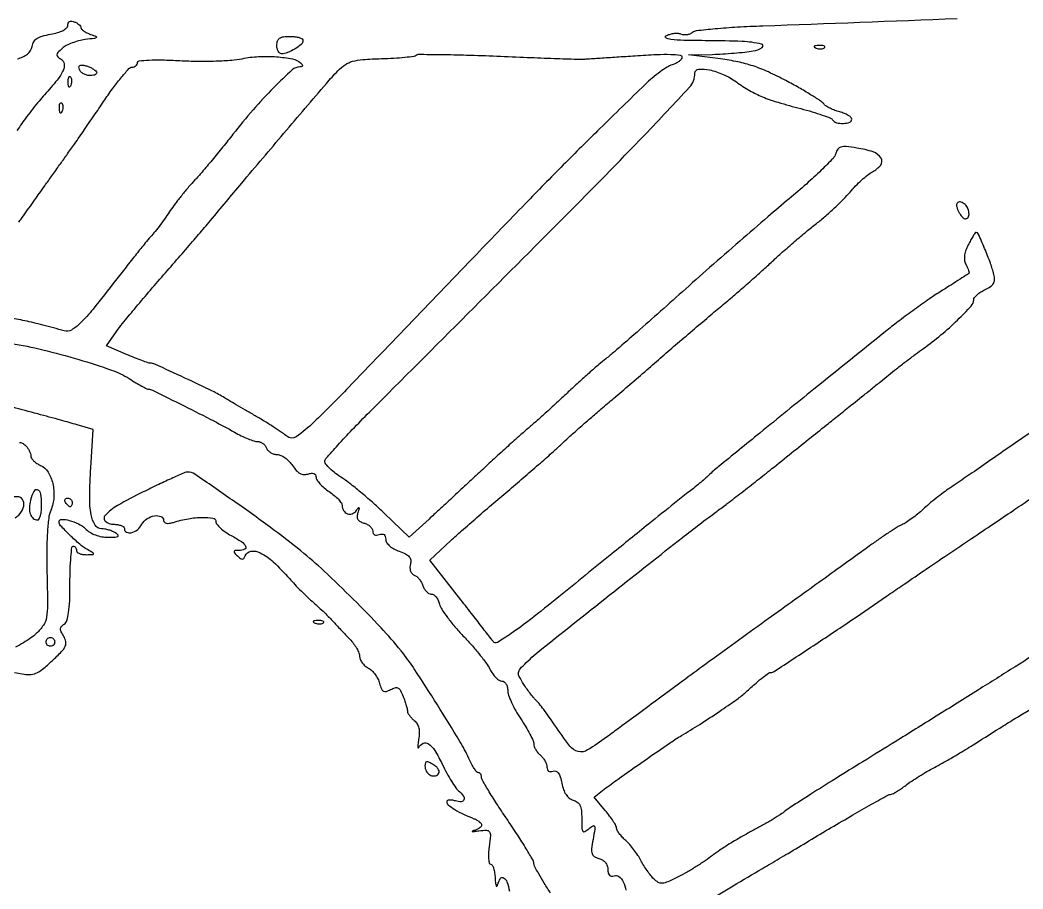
# Model space of a CAD drawing. Extents: x 0 to 2558, y 0 to 3412.
# Drawn here: x 1685 to 1915.3, y 2039.3 to 2238.7 of the extents above; entities that cross this region are included whole.
import ezdxf

# ---------------------------------------------------------------- set-up
doc = ezdxf.new("R2010")
doc.units = 0

msp = doc.modelspace()

# ---------------------------------------------------------------- linework, layer by layer
for points in [[(1286.775, 2242.902503, 0.000001), (1177.44536, 2242.627485, 0.134519)], [(1176.555032, 2242.380365, -0.000002), (1098.265318, 2241.934774, -0.000173)], [(1923.086218, 2244.376059, -0.000011), (1814.032813, 2244.041497, -0.000207), (1693.057302, 2243.723101, -0.000126), (1550, 2243.441619, 0.000075), (1407.130468, 2243.17502, 0.000124)], [(1102.150613, 2258.328759, 0.000012), (1205.122254, 2258.377188, 0.008936)], [(1648.5, 2259.44692, -0.00015), (1691.2208, 2259.766768, -0.000104), (1739.478125, 2260.103506, -0.000105), (1785.798339, 2260.407312, -0.000217)], [(1917.505501, 2144.366265, 0.005545), (1913.050835, 2141.336583, -0.00052), (1908.50193, 2138.175487, -0.000592), (1904.138676, 2135.157778, -0.000536), (1900.427484, 2132.603412, -0.003325), (1898.512326, 2131.306916, 0.01262), (1897.04645, 2130.274325, 0.007494), (1895.35028, 2128.974389, 0.007497), (1893.696634, 2127.626469, 0.012811), (1892.362935, 2126.446047, -0.015872), (1891.120137, 2125.35957, -0.013825), (1889.753487, 2124.3011, -0.014034), (1888.463669, 2123.412455, -0.039371), (1887.5, 2122.89035, 0.033116), (1886.4159, 2122.3204, 0.006752), (1884.582421, 2121.161341, 0.007087), (1882.48461, 2119.752449, 0.006596), (1880.376328, 2118.251219, -0.001625), (1877.539855, 2116.18866, -0.000362), (1872.681564, 2112.68535, -0.000376), (1867.064634, 2108.647582, -0.000363), (1861.376328, 2104.571251, 0.000987), (1855.261074, 2100.177405, 0.000679), (1848.344921, 2095.173091, 0.000684), (1841.701533, 2090.338498, 0.001394), (1836.5, 2086.520013, -0.00007), (1831.862757, 2083.096843, -0.000062), (1827.025498, 2079.528002, -0.000062), (1822.663058, 2076.311148, -0.000189), (1819.693184, 2074.123471, -0.020836), (1815.344026, 2071.193542, -0.198409), (1813.17667, 2070.845015, -0.173488), (1811.237611, 2072.103944, -0.015225), (1807.776426, 2076.942483, 0.006266), (1806.524414, 2078.760706, 0.007308), (1805.288638, 2080.454979, 0.00656), (1804.205466, 2081.856666, 0.04326), (1803.597066, 2082.5, -0.036661), (1803.048022, 2083.065455, -0.010518), (1802.283439, 2084.018038, -0.010525), (1801.463799, 2085.132184, -0.011008), (1800.704328, 2086.263534, -0.01898), (1799.66175, 2088.037916, -0.152447), (1799.4844, 2088.956554, -0.154929), (1799.862849, 2089.805674, -0.01979), (1801.265943, 2091.263534, -0.023003), (1804.834009, 2094.386449, -0.000603), (1821.354941, 2107.522644, -0.001187), (1837.139113, 2119.981031, -0.008039), (1845.061157, 2126, 0.004798), (1847.426336, 2127.772942, 0.001771), (1850.727821, 2130.316174, 0.001755), (1854.312621, 2133.118158, 0.002112), (1857.662442, 2135.778463, -0.000015), (1866.649591, 2142.977398, -0.00013), (1870.620526, 2146.156327, -0.000269), (1873.386894, 2148.367314, -0.000209), (1876.398031, 2150.769208, 0.000841), (1878.255779, 2152.254921, 0.000503), (1880.459595, 2154.027131, 0.000503), (1882.650144, 2155.795945, 0.000875), (1884.46442, 2157.269208, -0.004998), (1886.27463, 2158.714566, -0.003006), (1888.449744, 2160.394981, -0.00301), (1890.632753, 2162.039942, -0.005253), (1892.46442, 2163.373282, 0.019298), (1896.458728, 2166.456148, 0.01834), (1900.274185, 2169.888467, 0.012657), (1903.434243, 2173.107054, 0.189964), (1904, 2174.542433, -0.165337), (1904.17609, 2175.060394, -0.046727), (1904.76437, 2175.693383, -0.041648), (1905.606138, 2176.327152, -0.033658), (1906.602112, 2176.864571, 0.038691), (1907.867972, 2177.564139, 0.115337), (1908.545051, 2178.278051, 0.134031), (1908.779617, 2179.150001, 0.06063), (1908.63116, 2180.333441, 0.026387), (1907.824562, 2182.953334, 0.011801), (1906.50311, 2186.310184, 0.00423), (1905.049876, 2189.680593, 0.297119), (1904.559822, 2190, 0.243503), (1904.338918, 2189.885637, 0.011039), (1903.846773, 2189.155827, 0.016357), (1903.292187, 2188.227509, 0.010766), (1902.712853, 2187.12622, 0.03218), (1902.130559, 2185.742806, 0.05736), (1901.862006, 2184.538876, 0.069946), (1901.898701, 2183.484473, 0.084136), (1902.231275, 2182.551217, -0.02093), (1902.571273, 2181.879145, -0.031875), (1902.803299, 2181.267859, -0.033034), (1902.919498, 2180.778204, -0.269637), (1902.841664, 2180.571288, -0.027977), (1902.573362, 2180.376355, -0.000376), (1900.855274, 2179.271163, -0.001071), (1898.860748, 2177.996293, -0.000704), (1896.55927, 2176.536704, 0.010248), (1893.814622, 2174.721687, 0.005218), (1890.436844, 2172.334636, 0.005181), (1887.003358, 2169.799536, 0.00773), (1884.05927, 2167.506003, 0.000381), (1867.314633, 2154.019306, 0.000906), (1854.890249, 2143.959445, 0.000523), (1845.350839, 2136.19028, 0.01797), (1843.167993, 2134.274008, -0.010198), (1842.244198, 2133.437255, -0.004491), (1840.990119, 2132.366684, -0.004443), (1839.639539, 2131.254831, -0.00595), (1838.393985, 2130.27215, 0.00491), (1835.30609, 2127.846363, 0.000792), (1829.347173, 2123.054264, 0.000662), (1820.918471, 2116.235512, 0.000227), (1808.716811, 2106.328523, -0.004883), (1802.200974, 2101.13799, -0.016108), (1797.76609, 2097.899776, -0.015563), (1794.622553, 2095.896598, -0.383455), (1793.690119, 2096.081827, 0.004688), (1793.445235, 2096.402789, 0.000034), (1791.373628, 2099.065467, 0.000129), (1789.000484, 2102.113662, 0.000083), (1786.243576, 2105.651679), (1779.109927, 2114.803358), (1783.967104, 2119.277582, -0.005135), (1786.42189, 2121.492655, -0.001884), (1789.934449, 2124.573862, -0.001867), (1793.798178, 2127.912163, -0.002238), (1797.460755, 2131.024517, 0.002271), (1801.004575, 2134.036361, 0.00229), (1804.510945, 2137.071902, 0.002232), (1807.541718, 2139.744044, 0.009262), (1809.333586, 2141.398615, -0.007307), (1810.979961, 2142.930809, -0.002651), (1813.358641, 2145.057718, -0.002628), (1815.986972, 2147.358378, -0.00313), (1818.491229, 2149.5, 0.001446), (1821.32788, 2151.90939, 0.000651), (1825.037919, 2155.0875, 0.000644), (1828.947793, 2158.454397, 0.000879), (1832.462839, 2161.5, -0.001438), (1835.983113, 2164.543251, -0.001051), (1839.908948, 2167.903105, -0.001062), (1843.641997, 2171.070732, -0.002349), (1846.506582, 2173.468016, 0.004375), (1849.165126, 2175.711246, 0.00282), (1852.208184, 2178.354811, 0.002834), (1855.155291, 2180.974081, 0.005335), (1857.5, 2183.127549, -0.006702), (1859.783897, 2185.213681, -0.004111), (1862.52822, 2187.613595, -0.004121), (1865.283878, 2189.944482, -0.007333), (1867.596067, 2191.811109, 0.012167), (1869.759795, 2193.592709, 0.009218), (1872.048195, 2195.647294, 0.009335), (1874.125711, 2197.656635, 0.021347), (1875.596067, 2199.264612, -0.018725), (1876.872945, 2200.675785, -0.016398), (1878.307907, 2202.053586, -0.016699), (1879.686856, 2203.212445, -0.046339), (1880.75, 2203.898219, 0.107147), (1882.647995, 2205.476706, 0.32129), (1882.714639, 2207.069292, 0.169178), (1880.89391, 2208.469835, 0.041408), (1877.163104, 2209.373894, 0.01345), (1874.720218, 2209.688485, 0.088752), (1873.496684, 2209.595483, 0.175597), (1872.78458, 2209.107725, 0.091961), (1872.321843, 2208.122727, -0.1284), (1871.693743, 2207.00294, -0.007927), (1868.981505, 2204.27459, -0.011343), (1865.586984, 2201.113394, -0.008139), (1861.658738, 2197.731071, 0.003742), (1856.757566, 2193.585517, 0.001597), (1850.259797, 2187.969416, 0.00158), (1843.368465, 2181.936254, 0.002076), (1837.119292, 2176.384057, -0.0013), (1831.378362, 2171.26746, -0.001626), (1826.022839, 2166.550317, -0.001309), (1821.504904, 2162.617778, -0.012614), (1819.538319, 2161, 0.011306), (1817.942511, 2159.69422, 0.003864), (1815.686292, 2157.730825, 0.003838), (1813.228398, 2155.52449, 0.004422), (1810.919026, 2153.381533, -0.003084), (1808.553276, 2151.174445, -0.002314), (1805.92315, 2148.773291, -0.002339), (1803.426994, 2146.53668, -0.005368), (1801.521483, 2144.881533, 0.005864), (1799.518963, 2143.138637, 0.001994), (1796.649095, 2140.560478, 0.001982), (1793.501431, 2137.687209, 0.002281), (1790.521483, 2134.920093, -0.000974), (1787.498638, 2132.098394, -0.000772), (1784.220534, 2129.059774, -0.00078), (1781.170621, 2126.250221, -0.001948), (1778.931399, 2124.209941), (1774.362798, 2120.079696), (1768.725453, 2125.496506, 0.009548), (1766.270854, 2127.766545, 0.007747), (1763.556138, 2130.10827, 0.007841), (1760.985755, 2132.189354, 0.020079), (1759.044054, 2133.589544, -0.017877), (1757.495201, 2134.696112, -0.024357), (1756.187941, 2135.807994, -0.022661), (1755.221672, 2136.800575, -0.183688), (1755, 2137.383607, -0.182109), (1755.271344, 2138.103904, -0.003378), (1758.010937, 2141.181902, -0.007828), (1761.3216, 2144.737747, -0.005097), (1765.25, 2148.744248, 0.000436), (1810.345417, 2193.886602, 0.004691), (1828.413942, 2212.348667, 0.005404), (1838.737553, 2223.332177, 0.188079), (1840, 2226.569614, -0.390737), (1840.834339, 2227.474257, -0.072997), (1843.298511, 2227.314052, -0.053313), (1846.497156, 2226.264049, -0.049), (1849.5, 2224.538233, 0.024244), (1852.547439, 2222.5803, 0.032631), (1855.489203, 2221.132477, 0.02596), (1859.072678, 2219.864022, 0.009338), (1864.289284, 2218.422374, -0.009103), (1866.928139, 2217.694442, -0.013037), (1869.236887, 2216.946131, -0.008888), (1871.114626, 2216.245159, -0.161934), (1871.598301, 2215.840946, 0.195192), (1872.483719, 2215.193086, 0.069598), (1874.071084, 2215.022303, 0.077293), (1875.514547, 2215.294037, 0.317695), (1876, 2215.980948, 0.208625), (1875.815026, 2216.40497, 0.05092), (1875.192188, 2216.874872, 0.043604), (1874.302977, 2217.312597, 0.031577), (1873.25, 2217.646592, -0.029782), (1872.12385, 2217.999355, -0.027348), (1871.014062, 2218.492022, -0.028397), (1870.073445, 2219.042206, -0.075867), (1869.5, 2219.563165, 0.078185), (1868.751489, 2220.236897, 0.006658), (1866.558904, 2221.622254, 0.008687), (1863.878784, 2223.202724, 0.006618), (1860.892015, 2224.842959, 0.015768), (1856.853005, 2226.831188, 0.026442), (1853.331161, 2228.209467, 0.028051), (1849.83572, 2229.154572, 0.020859), (1845.892015, 2229.816397), (1838.5, 2230.741919), (1844, 2230.881965, 0.008168), (1846.385732, 2230.981732, 0.006123), (1849.008578, 2231.166624, 0.006193), (1851.473745, 2231.401544, 0.01409), (1853.327073, 2231.654355, 0.104527), (1855.40138, 2232.463791, 0.661085), (1855.261406, 2233.24271, 0.045742), (1850.843817, 2233.835159, 0.00948), (1843, 2234.015096, -0.004172), (1837.432489, 2234.083688, -0.023074), (1834.44372, 2234.283641, -0.096209), (1833.317942, 2234.637776, -0.585298), (1833.310739, 2235.11409, -0.054719), (1834.119259, 2235.472742, -0.043782), (1835.049588, 2235.681439, -0.045275), (1835.955948, 2235.720142, -0.079817), (1836.687487, 2235.566428, 0.070227), (1837.373268, 2235.408616, 0.055107), (1838.136932, 2235.427057, 0.056261), (1838.859567, 2235.608999, 0.083612), (1839.422691, 2235.935839, -0.146454), (1840.375007, 2236.340589, -0.004559), (1844.641189, 2236.77694, -0.008558), (1849.731007, 2237.162952, -0.005782), (1855.545943, 2237.436548, 0.00111), (1900.208374, 2239.119817, 0.010317)], [(1684.436132, 2229.875596, 0.106481), (1686.7656, 2230.951904, 0.197942), (1687.809346, 2232.713123, -0.096367), (1688.178019, 2233.767774, -0.115591), (1688.899611, 2234.529128, -0.07862), (1690.116564, 2235.080088, -0.025216), (1692.059346, 2235.510027, 0.027851), (1693.663572, 2235.873912, 0.050104), (1694.915937, 2236.372476, 0.067434), (1695.735337, 2236.949636, 0.208568), (1696, 2237.556513, -0.107458), (1696.110739, 2238.065829, -0.163945), (1696.417376, 2238.392883, -0.141878), (1696.897494, 2238.495584, -0.073951), (1697.5, 2238.361626, -0.042075), (1698.073946, 2238.084018, -0.049775), (1698.559375, 2237.727044, -0.057119), (1698.893507, 2237.348482, -0.153444), (1699, 2237.009643, 0.200977), (1699.146545, 2236.659789, 0.043988), (1699.660938, 2236.235642, 0.039236), (1700.388469, 2235.816001, 0.028936), (1701.25, 2235.464982, -0.014591), (1702.48991, 2235.000787, -0.543501), (1702.536797, 2234.753949, -0.157383), (1702.105, 2234.545036, -0.004287), (1700, 2234.270171, 0.033951), (1698.52886, 2233.988548, 0.0277), (1697.002979, 2233.495717, 0.028535), (1695.645064, 2232.881401, 0.062966), (1694.71227, 2232.232688, 0.018948), (1693.742488, 2231.289829, 0.16489), (1693.492838, 2230.752226, 0.251221), (1693.675933, 2230.299545, 0.046029), (1694.445554, 2229.770532, -0.23266), (1695.171892, 2228.716563, -0.146286), (1694.952428, 2227.206183, -0.06215), (1693.559594, 2224.979366, -0.014255), (1690.65685, 2221.613113, 0.011384), (1689.396272, 2220.168107, 0.00669), (1687.951922, 2218.386352, 0.006689), (1686.555039, 2216.565659, 0.011332), (1685.441093, 2215, -0.004374), (1684.317455, 2213.373265, -0.002245)], [(1684.753611, 2192.348391, 0.000243), (1685.795454, 2193.806873, 0.000131), (1687.075991, 2195.60234, 0.000131), (1688.378687, 2197.430905, 0.000207), (1689.494939, 2199, -0.000296), (1690.710793, 2200.708461, -0.000123), (1692.355998, 2203.016139, -0.000121), (1694.120154, 2205.488113, -0.000157), (1695.741327, 2207.757069, 0.002851), (1697.534097, 2210.294987, 0.001276), (1699.86464, 2213.652661, 0.001263), (1702.310899, 2217.215528, 0.001715), (1704.5, 2220.444899, -0.010436), (1706.506506, 2223.296517, -0.015293), (1708.398438, 2225.711136, -0.01061), (1710.048863, 2227.606527, -0.198409), (1710.75, 2227.93783, 0.076222), (1711.227573, 2228.035556, 0.08573), (1711.632812, 2228.270298, 0.095359), (1711.904211, 2228.602789, 0.124242), (1712, 2228.982335, -0.383607), (1712.369663, 2229.393257, -0.014578), (1714.598809, 2229.564035, -0.017647), (1717.657881, 2229.600802, -0.007522), (1721.75, 2229.443936, 0.010741), (1725.812897, 2229.314379, 0.01013), (1729.957813, 2229.355262, 0.010143), (1733.626832, 2229.540365, 0.03436), (1736, 2229.873309, -0.039449), (1739.787292, 2230.365454, -0.030715), (1743.940627, 2230.319581, -0.029054), (1747.610439, 2229.837762, -0.142992), (1749.45, 2228.89708, -0.044356), (1749.787255, 2228.516708, -0.207807), (1749.851584, 2228.238144, -0.2825), (1749.689721, 2228.058535, -0.07179), (1749.284135, 2228, 0.188445), (1747.517912, 2227.309817, 0.010891), (1743.257336, 2223.204638, 0.016163), (1738.540858, 2218.140502, 0.013992), (1733.920965, 2212.537937, -0.004431), (1731.601594, 2209.613047, -0.003825), (1729.1152, 2206.58171, -0.003852), (1726.818485, 2203.867696, -0.011155), (1725.173334, 2202.037937, 0.012034), (1723.731555, 2200.428692, 0.007907), (1722.146722, 2198.511144, 0.007956), (1720.662366, 2196.594466, 0.015159), (1719.541463, 2195, -0.009654), (1718.495963, 2193.477441, -0.006672), (1717.257039, 2191.79375, -0.00673), (1716.022305, 2190.206674, -0.013684), (1715.001798, 2189, 0.011122), (1713.785677, 2187.576883, 0.002336), (1711.726223, 2185.03125, 0.002448), (1709.364904, 2182.054697, 0.002316), (1706.988659, 2179, -0.00496), (1701.799361, 2172.401369, -0.029574), (1698.86208, 2169.155005, -0.062713), (1696.821462, 2167.600662, -0.204522), (1695.171481, 2167.398013, 0.006832), (1690.255142, 2168.745999, 0.011843), (1686.13189, 2169.712554, 0.013388), (1682.351078, 2170.399756, 0.012983)], [(1670.280731, 2152.196701, 0.000354), (1599.20862, 2152.922525, 0.000286)], [(1683, 2164.514682, -0.020141), (1690.248395, 2163.067391, -0.013047), (1698.505453, 2160.840307, -0.011801), (1706.033398, 2158.402782, -0.056649), (1710.087082, 2156.445027, 0.006198), (1711.612535, 2155.508292, 0.008856), (1712.990514, 2154.718227, 0.005439), (1714.160416, 2154.091199, 0.120865), (1714.532178, 2154, -0.115437), (1715.464484, 2153.781848, -0.000826), (1722.719661, 2150.174951, -0.003552), (1729.513393, 2146.722947, -0.009545), (1734.280416, 2144.141493, 0.015441), (1735.837834, 2143.321715, 0.017107), (1737.391245, 2142.629064, 0.016686), (1738.74926, 2142.130496, 0.07979), (1739.561801, 2142, -0.090097), (1740.178622, 2141.887943, -0.066635), (1740.790944, 2141.559375, -0.065423), (1741.306118, 2141.073415, -0.079543), (1741.638374, 2140.5, 0.097089), (1741.997927, 2139.926477, 0.066865), (1742.594194, 2139.440625, 0.064212), (1743.326055, 2139.112097, 0.073554), (1744.083936, 2139, -0.106942), (1744.919647, 2138.819188, -0.048934), (1745.890696, 2138.258114, -0.045377), (1746.837154, 2137.440617, -0.046946), (1747.60871, 2136.474432, 0.039027), (1748.466748, 2135.364408, 0.083441), (1749.314597, 2134.695129, 0.106351), (1750.191775, 2134.433527, 0.096614), (1751.131763, 2134.54182, -0.049687), (1751.921152, 2134.708455, -0.120108), (1752.508543, 2134.631468, -0.171884), (1752.867668, 2134.322892, -0.130315), (1753.002875, 2133.817388, 0.148254), (1753.197971, 2133.178896, 0.035968), (1753.884467, 2132.299483, 0.033768), (1754.853638, 2131.362407, 0.028048), (1756, 2130.5, -0.025405), (1757.146507, 2129.646931, -0.031567), (1758.115533, 2128.737649, -0.032992), (1758.807677, 2127.895812, -0.156189), (1758.997125, 2127.309017, 0.138805), (1759.328222, 2126.150009, 0.167121), (1760.200744, 2125.436452, 0.176108), (1761.291022, 2125.430255, 0.153303), (1762.206136, 2126.121885, -0.008558), (1762.710475, 2126.804265, -0.482136), (1762.848401, 2126.806844, -0.250762), (1762.888101, 2126.610577, -0.005561), (1762.590206, 2125.657459, 0.069343), (1762.435797, 2124.787129, 0.14426), (1762.604386, 2124.125277, 0.136424), (1763.114486, 2123.636884, 0.059247), (1763.995874, 2123.290828, -0.05941), (1764.762191, 2122.989664, -0.064908), (1765.411288, 2122.523544, -0.073529), (1765.850657, 2121.970773, -0.131958), (1766, 2121.414753, 0.112423), (1766.112285, 2120.921681, 0.162756), (1766.420933, 2120.603693, 0.138433), (1766.901928, 2120.504939, 0.07358), (1767.5, 2120.638374, -0.078759), (1768.13716, 2120.773657, -0.171023), (1768.610701, 2120.634022, -0.165315), (1768.90242, 2120.223331, -0.072614), (1769, 2119.554969, 0.146022), (1769.218138, 2118.823961, 0.066453), (1769.87663, 2118.062026, 0.05557), (1770.866993, 2117.363397, 0.042001), (1772.083443, 2116.821067, -0.029891), (1773.571649, 2116.200279, -0.102236), (1774.396573, 2115.56174, -0.14946), (1774.730561, 2114.796624, -0.092927), (1774.661066, 2113.811915, 0.066155), (1774.561416, 2113.010196, 0.083653), (1774.691554, 2112.27576, 0.09565), (1775.031974, 2111.698746, 0.120746), (1775.539556, 2111.346447, -0.085181), (1776.113896, 2111.005008, -0.045067), (1776.695077, 2110.410918, -0.043121), (1777.195343, 2109.676776, -0.051203), (1777.529321, 2108.907619, 0.058927), (1777.859495, 2108.178182, 0.062174), (1778.345908, 2107.560363, 0.069496), (1778.907546, 2107.141426, 0.126193), (1779.45898, 2107, -0.151009), (1780.008425, 2106.830186, -0.070479), (1780.56426, 2106.322423, -0.06021), (1781.042441, 2105.57568, -0.05089), (1781.362115, 2104.693356, 0.080804), (1781.878078, 2103.496949, 0.016921), (1783.174956, 2101.610461, 0.017334), (1784.848384, 2099.501525, 0.015634), (1786.720523, 2097.43751, -0.011408), (1788.654357, 2095.341348, -0.011032), (1790.512854, 2093.136041, -0.011009), (1792.062129, 2091.124012, -0.039255), (1792.91898, 2089.744154, 0.035457), (1793.560134, 2088.693958, 0.041891), (1794.312121, 2087.806095, 0.046659), (1795.05966, 2087.187762, 0.150581), (1795.66898, 2087, -0.155678), (1796.17662, 2086.838017, -0.097607), (1796.609013, 2086.381663, -0.07985), (1796.900852, 2085.699939, -0.061357), (1797, 2084.895025, 0.086232), (1797.190538, 2083.798444, 0.021357), (1797.88125, 2082.102621, 0.021209), (1798.85168, 2080.201168, 0.019843), (1800, 2078.344893, -0.012734), (1801.148723, 2076.545638, -0.015866), (1802.11875, 2074.81557, -0.014173), (1802.836995, 2073.332245, -0.106044), (1803, 2072.572313, 0.089047), (1803.107401, 2071.974038, 0.043195), (1803.440625, 2071.269134, 0.04101), (1803.926064, 2070.574426, 0.046584), (1804.5, 2070, -0.051565), (1805.073966, 2069.414011, -0.042397), (1805.559375, 2068.684712, -0.044089), (1805.891532, 2067.929564, -0.081748), (1806, 2067.270566, 0.093169), (1806.102997, 2066.722621, 0.15246), (1806.395466, 2066.356623, 0.150852), (1806.846809, 2066.219689, 0.090629), (1807.401675, 2066.323896, -0.174002), (1808.061605, 2066.33832, -0.156028), (1808.61578, 2065.932341, -0.084632), (1809.066078, 2065.023735, -0.026458), (1809.426317, 2063.541072, 0.03924), (1809.819299, 2062.086582, 0.063306), (1810.398104, 2060.94364, 0.07695), (1811.14167, 2060.143568, 0.10352), (1812.024642, 2059.703807, -0.094855), (1812.97631, 2059.250045, -0.125675), (1813.582354, 2058.510777, -0.084191), (1813.906102, 2057.33489, -0.025175), (1814, 2055.471175, 0.008711), (1814.038417, 2053.266138, 0.146164), (1814.269134, 2052.58167, 0.38555), (1814.72026, 2052.481056, 0.04384), (1815.656856, 2053.127555, -0.035155), (1816.588324, 2053.794657, -0.469679), (1816.937687, 2053.676171, -0.132658), (1817.00612, 2053.006602, -0.005796), (1816.59692, 2050.672054, 0.016048), (1816.262292, 2048.502269, 0.105219), (1816.359322, 2047.411751, 0.184115), (1816.869376, 2046.758015, 0.072202), (1817.940064, 2046.305423, -0.077454), (1818.762431, 2045.947627, -0.080748), (1819.423599, 2045.360537, -0.082958), (1819.851656, 2044.609423, -0.088342), (1820, 2043.77638, 0.050767), (1820.085938, 2042.932159, 0.147941), (1820.362147, 2042.422504, 0.193547), (1820.819036, 2042.230393, 0.09581), (1821.448808, 2042.341982, -0.270531), (1822.538564, 2042.163876, -0.103257), (1823.535847, 2040.916895, -0.078109), (1824.154536, 2039.004622, -0.078711)], [(1683.788211, 2088.971945, -0.00813), (1685.519619, 2088.642308, 0.05937), (1687.240243, 2088.494325, 0.095481), (1688.671331, 2088.819146, 0.067019), (1690.207436, 2089.755488, 0.017376), (1692.397643, 2091.661015, 0.011975), (1694.57698, 2093.794217, 0.082818), (1695.426949, 2095.018429, 0.164305), (1695.548538, 2096.062526, 0.087341), (1695.055473, 2097.282781, -0.027555), (1694.470503, 2098.345588, -0.121696), (1694.325543, 2099.039804, -0.174701), (1694.543594, 2099.582173, -0.072389), (1695.15783, 2100.097544, 0.183216), (1695.786257, 2100.915999, 0.037533), (1696.1864, 2102.727795, 0.026742), (1696.428978, 2105.450417, 0.008848), (1696.5, 2109.463525, -0.00824), (1696.553945, 2112.736607, -0.013669), (1696.720313, 2115.492411, -0.007278), (1696.9501, 2117.733217, -0.380418), (1697.25, 2118, -0.13236), (1697.53601, 2117.922937, -0.100566), (1697.779687, 2117.70625, -0.087856), (1697.943621, 2117.382111, -0.073375), (1698, 2117, 0.211422), (1698.168202, 2116.619994, 0.082813), (1698.660938, 2116.302683, 0.062673), (1699.388583, 2116.092106, 0.042533), (1700.25, 2116.030409, 0.004588), (1701.750124, 2116.064454, 0.344619), (1701.92475, 2116.210235, 0.322844), (1701.83044, 2116.425379, 0.004297), (1700.5, 2117.195133, -0.048077), (1698.761894, 2118.415111, -0.016538), (1696.492858, 2120.491752, -0.010125), (1694.34755, 2122.676379, -0.191301), (1694, 2123.551522, -0.413194), (1694.576228, 2124.129761, -0.06422), (1696.350252, 2123.907241, -0.052616), (1698.437093, 2123.126083, -0.080696), (1700, 2122, 0.061405), (1701.033054, 2121.193692, 0.044694), (1702.34619, 2120.558146, 0.043385), (1703.799135, 2120.148648, 0.048215), (1705.25, 2120.015313, 0.010814), (1706.856389, 2120.057632, 0.116665), (1707.47668, 2120.236165, 0.473162), (1707.529794, 2120.537668, 0.07201), (1707, 2121, 0.042457), (1706.29965, 2121.372543, 0.027052), (1705.432159, 2121.689119, 0.027123), (1704.540937, 2121.90872, 0.044658), (1703.769052, 2121.984687, -0.257154), (1702.25966, 2122.833436, -0.09521), (1701.358508, 2125.18958, -0.047485), (1701.023436, 2129.34004, -0.012589), (1701.286347, 2135.989259), (1701.85248, 2144.727623), (1698.17624, 2145.820137, 0.005103), (1694.420225, 2146.894764, 0.001877), (1689.096934, 2148.337722, 0.001873), (1683.325398, 2149.855806, 0.002399)], [(1684.897579, 2141.741039, -0.161658), (1685.566752, 2141.639718, -0.078809), (1686.273629, 2141.126371, -0.042992), (1686.742953, 2140.568568, -0.036404), (1687.139753, 2139.907747, -0.037958), (1687.412657, 2139.247793, -0.079222), (1687.5, 2138.7, 0.146586), (1687.658927, 2138.169553, 0.054368), (1688.160673, 2137.562645, 0.047977), (1688.888539, 2136.979493, 0.041559), (1689.7491, 2136.513259, -0.152836), (1691.480383, 2135.004689, -0.082339), (1692.557092, 2132.35825, -0.073995), (1692.792671, 2129.196442, -0.080007), (1692.07971, 2126.192438, 0.069361), (1691.612097, 2124.39267, 0.013761), (1691.31832, 2121.069659, 0.013148), (1691.174079, 2116.873771, 0.008228), (1691.215293, 2111.959103, -0.003788), (1691.343453, 2104.536874, -0.044777), (1691.11387, 2101.666161, -0.104372), (1690.387064, 2099.832059, -0.057437), (1688.825467, 2097.978178, -0.034737), (1687.525665, 2096.912875, -0.019432), (1685.812847, 2095.794932, -0.019312), (1683.985262, 2094.794648, -0.029622)], [(1806.86211, 2038.323255, -0.007704), (1805.382656, 2040.630364, -0.010707), (1804.134495, 2042.744198, -0.007436), (1803.162204, 2044.536295, -0.121145), (1803, 2045.195937, 0.133245), (1802.810483, 2045.894471, 0.003933), (1801.2375, 2048.532198, 0.007609), (1799.299099, 2051.61846, 0.005145), (1797, 2055.079755, -0.005114), (1794.700892, 2058.540587, -0.007568), (1792.7625, 2061.625403, -0.003893), (1791.188651, 2064.262351, -0.13336), (1791, 2064.957072, 0.07079), (1790.943285, 2065.355647, 0.086331), (1790.777958, 2065.69364, 0.100251), (1790.532361, 2065.919609, 0.136836), (1790.244111, 2066, -0.224043), (1789.871798, 2066.175645, -0.024534), (1789.291614, 2066.954688, -0.026231), (1788.664002, 2068.004992, -0.018227), (1788.063028, 2069.25, 0.033142), (1786.02205, 2073.174879, 0.003923), (1780.853371, 2081.536881, 0.004389), (1775.560101, 2089.79047, 0.025317), (1772.50717, 2093.980661, 0.018515), (1767.917624, 2099.242001, 0.008263), (1761.511767, 2105.836894, 0.008274), (1754.872637, 2112.23438, 0.017951), (1749.522266, 2116.874439, 0.010779), (1742.431583, 2122.343119, 0.00658), (1733.841322, 2128.50494, 0.002114), (1725.182597, 2134.49062, 0.151285), (1723.537981, 2134.999961, 0.102627), (1722.873124, 2134.862072, 0.002769), (1720.130211, 2133.654972, 0.005649), (1716.916734, 2132.175721, 0.003827), (1713.287981, 2130.42122, 0.015299), (1707.438485, 2127.3116, 0.077839), (1704.567291, 2125.015448, 0.422755), (1704.645723, 2123.689277, 0.17985), (1706.5, 2123, -0.038131), (1707.457356, 2122.926884, -0.057076), (1708.265625, 2122.70625, -0.074992), (1708.817169, 2122.382936, -0.226478), (1709, 2122, 0.277898), (1709.485637, 2121.193709, 0.184952), (1710.587046, 2121.060016, 0.110278), (1711.975465, 2121.75596, 0.099094), (1713, 2123, -0.128234), (1714.168296, 2124.262983, -0.098916), (1715.923004, 2124.947729, -0.14213), (1717.392953, 2124.789099, -0.30412), (1718, 2123.883369, 0.199068), (1718.168617, 2123.476637, 0.149611), (1718.601024, 2123.247229, 0.086375), (1719.308194, 2123.23419, 0.035135), (1720.25, 2123.44888, -0.029711), (1723.695584, 2124.2737, -0.039284), (1726.906307, 2124.586221, -0.04496), (1729.3337, 2124.412713, -0.367745), (1730, 2123.629299, 0.172206), (1730.223055, 2123.000866, 0.037049), (1731.028125, 2122.147352, 0.034601), (1732.160029, 2121.248093, 0.027052), (1733.5, 2120.430067, -0.021817), (1735.868427, 2119.017995, -0.127249), (1736.835352, 2117.951362, -0.433495), (1736.600279, 2117.275709, -0.104854), (1735.3, 2117, 0.023478), (1734.419379, 2116.958626, 0.305353), (1734.178309, 2116.761029, 0.263294), (1734.252462, 2116.434709, 0.019045), (1734.925, 2115.75, 0.026382), (1735.6324, 2115.149887, 0.164145), (1736.076667, 2115, 0.247772), (1736.413944, 2115.178067, 0.062037), (1736.708333, 2115.75, -0.276774), (1738.044437, 2116.828958, -0.154417), (1740.176198, 2116.469342, -0.069898), (1743.175587, 2114.359132, -0.023922), (1746.886249, 2110.534633, 0.010002), (1748.096802, 2109.21539, 0.006004), (1749.583548, 2107.695795, 0.006011), (1751.099367, 2106.219192, 0.010423), (1752.39817, 2105.034633, -0.006241), (1753.625145, 2103.934237, -0.005044), (1754.91554, 2102.723319, -0.0051), (1756.083731, 2101.581636, -0.013087), (1756.89817, 2100.7256, 0.003106), (1757.670753, 2099.8804, 0.001416), (1758.6904, 2098.784976, 0.001402), (1759.771465, 2097.63661, 0.001928), (1760.75, 2096.610929, -0.030764), (1761.611073, 2095.59735, -0.030982), (1762.339062, 2094.48807, -0.032574), (1762.84754, 2093.445318, -0.097451), (1763, 2092.670513, 0.104107), (1763.145359, 2091.979952, 0.056604), (1763.584032, 2091.227846, 0.052816), (1764.227775, 2090.532162, 0.056868), (1764.988193, 2090.006319, -0.068687), (1765.794582, 2089.420152, -0.041926), (1766.573058, 2088.534852, -0.041268), (1767.209889, 2087.507689, -0.05671), (1767.591548, 2086.491266, 0.029906), (1767.994578, 2085.214206, 0.173999), (1768.447398, 2084.68743, 0.209596), (1769.078708, 2084.622178, 0.045326), (1770.112807, 2085.060372, -0.054168), (1771.152695, 2085.47954, -0.196387), (1771.847256, 2085.400787, -0.149665), (1772.406073, 2084.827859, -0.028128), (1773.009451, 2083.475142, -0.009429), (1773.388683, 2082.418097, -0.010879), (1773.709026, 2081.396461, -0.010022), (1773.943439, 2080.522496, -0.060576), (1774, 2080.057345, 0.125539), (1774.101471, 2079.659572, 0.033987), (1774.453685, 2079.107024, 0.032161), (1774.953334, 2078.513505, 0.028516), (1775.544458, 2077.963103, -0.086886), (1776.190278, 2077.203686, -0.076147), (1776.576479, 2076.235064, -0.063193), (1776.698166, 2075.036442, -0.036425), (1776.556227, 2073.590658, 0.009867), (1776.386448, 2072.474435, 0.0381), (1776.347912, 2071.775068, 0.384216), (1776.450911, 2071.665559, 0.316006), (1776.595102, 2071.75, -0.182202), (1777.59027, 2072.737396, -0.265962), (1778.789983, 2072.618403, -0.100539), (1780.249127, 2071.057268, -0.023711), (1781.981544, 2067.914731, 0.010917), (1783.024638, 2065.90253, 0.012654), (1784.106744, 2064.035985, 0.011729), (1785.095377, 2062.507584, 0.070231), (1785.731544, 2061.807835, -0.061201), (1786.785663, 2060.689444, -0.239566), (1786.935319, 2059.781183, -0.320027), (1786.31274, 2059.313394, -0.083255), (1785, 2059.5, 0.036254), (1784.233322, 2059.683443, 0.065044), (1783.5875, 2059.704421, 0.102174), (1783.157095, 2059.570775, 0.273015), (1783, 2059.304516, 0.230976), (1783.350119, 2058.587039, 0.026887), (1784.857336, 2057.535736, 0.028227), (1786.883098, 2056.432072, 0.020418), (1789.25, 2055.426944, -0.038018), (1789.919735, 2055.114299, -0.046848), (1790.485938, 2054.721614, -0.053869), (1790.878002, 2054.311709, -0.165364), (1791, 2053.95292, -0.176591), (1790.874867, 2053.609666, -0.063077), (1790.485938, 2053.250487, -0.052881), (1789.919727, 2052.930792, -0.041248), (1789.25, 2052.704467, 0.036027), (1788.849289, 2052.573691, 0.797944), (1788.860607, 2052.505152, 0.041316), (1789.347926, 2052.51608, 0.005369), (1790.381853, 2052.636287, -0.02642), (1792.170059, 2052.768231, -0.260313), (1792.812807, 2052.426635, -0.167707), (1793.019042, 2051.586272, -0.010417), (1792.727009, 2049.001371, 0.020977), (1792.58643, 2047.467325, 0.03531), (1792.613765, 2046.175403, 0.041148), (1792.777245, 2045.245347, 0.341003), (1793.095157, 2045, -0.274217), (1793.452134, 2044.788303, -0.049013), (1793.768278, 2044.045312, -0.040929), (1794.005883, 2042.995271, -0.026267), (1794.116001, 2041.75, 0.013336), (1794.188301, 2040.591885, 0.069126), (1794.332266, 2039.96875, 0.544712), (1794.507703, 2039.931693, 0.132213), (1794.689326, 2040.25, -0.07587), (1795.301299, 2041.669425, -0.397739), (1796.050144, 2041.86477, -0.186171), (1796.815542, 2040.957405, -0.032154), (1797.422463, 2038.75, 0.00714)], [(1683.888889, 2124.449411, 0.105389), (1685.392661, 2125.950518, 0.137509), (1685.91726, 2127.628681, 0.212903), (1685.349337, 2129.010823, 0.189619), (1684.560923, 2129.331773, 0.000946), (1675.84896, 2129.418181, 0.004075)], [(1921.397655, 2095.224055, 0.002899), (1913.5, 2090.301631, -0.000822), (1905.059761, 2084.992208, -0.000549), (1895.38125, 2078.940808, -0.000553), (1885.986094, 2073.095332, -0.001087), (1878.5, 2068.471627, 0.001639), (1872.22537, 2064.586592, 0.002254), (1866.6125, 2061.050535, 0.001437), (1861.917569, 2058.044126, 0.027047), (1860.5, 2057.018096, -0.028328), (1859.378501, 2056.210727, -0.007222), (1857.471875, 2055.034216, -0.007337), (1855.25234, 2053.752308, -0.007376), (1853, 2052.538383, 0.010644), (1850.638137, 2051.245442, 0.007937), (1848.0875, 2049.723359, 0.008031), (1845.728175, 2048.211246, 0.018031), (1844, 2046.972062, -0.015576), (1842.357862, 2045.782324, -0.008783), (1840.297535, 2044.437554, -0.008759), (1838.169017, 2043.15242, -0.014183), (1836.310757, 2042.143745, -0.011107), (1833.803281, 2040.942607, -0.083074), (1832.532666, 2040.606304, -0.153748), (1831.578552, 2040.811792, -0.067141), (1830.537444, 2041.605413, -0.030002), (1829.832494, 2042.40045, -0.014104), (1829.014993, 2043.504837, -0.013919), (1828.22097, 2044.713664, -0.019026), (1827.579067, 2045.847101, 0.026789), (1826.900418, 2047.003207, 0.016752), (1825.990888, 2048.282942, 0.016804), (1825.007243, 2049.486995, 0.029168), (1824.102379, 2050.407348, -0.022845), (1823.297559, 2051.205511, -0.02722), (1822.617574, 2052.030334, -0.02767), (1822.130535, 2052.774215, -0.131847), (1822, 2053.260632, 0.127445), (1821.860924, 2053.7974, 0.016048), (1821.240075, 2054.835152, 0.018013), (1820.403663, 2056.038897, 0.014058), (1819.413023, 2057.285736), (1816.826046, 2060.360183), (1819.163023, 2062.170675, -0.010856), (1822.325225, 2064.512419, -0.001966), (1828.307112, 2068.70911, -0.001603), (1834.362217, 2072.892982, -0.017112), (1836.884852, 2074.5, 0.008552), (1841.085577, 2077.076018, 0.006503), (1845.601908, 2080.036276, 0.005776), (1849.62553, 2082.817191, 0.030915), (1851.701852, 2084.489791, -0.004538), (1854.02073, 2086.56857, -0.013553), (1855.65771, 2087.932544, -0.014376), (1856.853361, 2088.820567, -0.153711), (1857.423241, 2089, 0.1462), (1858.172158, 2089.223766, 0.000396), (1867.16413, 2095.134014, 0.002718), (1876.034513, 2101.043781, 0.003655), (1884, 2106.498525, -0.002178), (1887.364602, 2108.817222, -0.000688), (1892.409375, 2112.251318, -0.000687), (1898.046177, 2116.065782, -0.000763), (1903.5, 2119.733409, 0.000588), (1908.553993, 2123.129589, 0.000871), (1912.975, 2126.119185, 0.00038), (1916.747048, 2128.683721, 0.017567)], [(1842.688151, 2036.248172, -0.007522), (1848.732748, 2040.024871, -0.005629), (1855.5, 2044.009556, 0.003182), (1857.335491, 2045.078263, 0.000381), (1861.373152, 2047.467864, 0.000454), (1866.167417, 2050.316072, 0.000373), (1871.280943, 2053.365414, -0.002685), (1876.239968, 2056.291632, -0.004168), (1880.552529, 2058.75734, -0.001343), (1884.301647, 2060.846415, -0.127098), (1884.896084, 2061, 0.115239), (1885.358345, 2061.107975, 0.017611), (1886.196652, 2061.559599, 0.018906), (1887.163724, 2062.17562, 0.015384), (1888.15212, 2062.905018, -0.017692), (1889.357761, 2063.786169, -0.007572), (1891.02668, 2064.881057, -0.007481), (1892.842371, 2065.995538, -0.009774), (1894.536979, 2066.956827, 0.004055), (1898.014542, 2068.877282, 0.007445), (1900.810077, 2070.506087, 0.004776), (1904.264891, 2072.633782, 0.000818), (1910.784054, 2076.75, -0.005262), (1914.033607, 2078.761602, -0.007696), (1916.939324, 2080.457812, -0.00419)]]:
    msp.add_lwpolyline(points, format="xyb")
for points in [[(1750, 2234.035184, -0.217446), (1749.607082, 2233.174418, -0.040742), (1748.174052, 2232.123185, -0.042944), (1746.479632, 2231.27177, -0.095235), (1745.065741, 2231, -0.181196), (1744.658957, 2231.15242, -0.091301), (1744.313062, 2231.5875, -0.071248), (1744.078748, 2232.234741, -0.051316), (1744, 2233, -0.081208), (1744.159458, 2233.975317, -0.166173), (1744.625, 2234.583333, -0.116834), (1745.499083, 2234.907747, -0.030703), (1747, 2235, -0.03049), (1748.149321, 2234.929849, -0.047344), (1749.11875, 2234.716585, -0.060265), (1749.792731, 2234.406223, -0.260373)], [(1867.8125, 2232.316886, 0.051402), (1868.359369, 2232.160852, 0.05415), (1868.916927, 2232.123424, 0.060344), (1869.402231, 2232.202593, 0.126455), (1869.729167, 2232.395833, 0.296942), (1869.77538, 2232.614691, 0.208169), (1869.592839, 2232.799335, 0.077125), (1869.112848, 2232.910055, 0.028489), (1868.416667, 2232.921053, 0.018894), (1867.670344, 2232.862007, 0.168741), (1867.37858, 2232.720685, 0.470617), (1867.395823, 2232.538436, 0.054073)], [(1814, 2229.76936, 0.006224), (1815.018194, 2229.821327, 0.00034), (1818.217188, 2230.026729, 0.000528), (1822.022899, 2230.277724, 0.000386), (1826.25, 2230.564274, -0.005761), (1831.197989, 2230.846291, -0.019404), (1834.439215, 2230.867711, -0.02229), (1836.569871, 2230.703823, -0.379104), (1837, 2230.218058, -0.167938), (1836.839733, 2229.754353, -0.06059), (1836.339062, 2229.254859, -0.051599), (1835.611014, 2228.798324, -0.041456), (1834.75, 2228.460288, 0.066715), (1833.623525, 2227.951169, 0.017751), (1831.985938, 2226.847079, 0.017675), (1830.19654, 2225.446656, 0.017376), (1828.5, 2223.915667, 0.001801), (1818.179009, 2213.85754, 0.003195), (1809.755677, 2205.483037, 0.002989), (1801.071734, 2196.63322, 0.001363), (1789.825777, 2184.971138, -0.000375), (1760.48434, 2154.423437, -0.010054), (1752.516647, 2146.467187, -0.03739), (1748.420755, 2143.087893, -0.34712), (1746.27932, 2143.201777, 0.029693), (1745.251549, 2144.002691, 0.00668), (1743.40705, 2145.23567, 0.006903), (1741.236136, 2146.603019, 0.006638), (1739, 2147.928262, -0.000944), (1736.784288, 2149.207529, -0.001086), (1734.675, 2150.436795, -0.000973), (1732.891351, 2151.486149, -0.006305), (1732, 2152.028167, 0.027327), (1729.217577, 2153.563833, 0.003261), (1722.861062, 2156.580865, 0.001198), (1716.000521, 2159.762478, 0.108381), (1714.917618, 2160, -0.083531), (1714.427811, 2160.082403, -0.005047), (1713.019405, 2160.586071, -0.007435), (1711.349018, 2161.230892, -0.00542), (1709.511348, 2161.995136), (1704.856884, 2163.990272), (1707.162325, 2167.245136, -0.016652), (1708.551618, 2169.074257, -0.002938), (1711.292152, 2172.40319, -0.00318), (1714.554424, 2176.268509, -0.002856), (1717.983883, 2180.233807, 0.000752), (1721.411399, 2184.163318, 0.000867), (1724.667572, 2187.920878, 0.000775), (1727.416325, 2191.114017, 0.005067), (1728.778064, 2192.733807, -0.002803), (1735.935354, 2201.326084, -0.00119), (1745.620062, 2212.765466, -0.000566), (1755.389832, 2224.223452, -0.016201), (1758.006397, 2227.091553, -0.050769), (1759.679228, 2228.493075, -0.080583), (1761.370038, 2229.278995, -0.051077), (1763.727136, 2229.689008, -0.010242), (1767.990719, 2229.900976, 0.006795), (1770.887929, 2230.024998, 0.010161), (1773.414274, 2230.219135, 0.005529), (1775.520859, 2230.447695, 0.176527), (1775.976089, 2230.678129, -0.208997), (1776.47607, 2230.89305, -0.001227), (1781.633601, 2230.849006, -0.004824), (1787.561936, 2230.726608, -0.003017), (1794.5, 2230.474462, 0.000627), (1801.50613, 2230.186305, 0.000927), (1807.653125, 2229.952622, 0.000412), (1812.902589, 2229.767138, 0.018262)], [(1702.574601, 2226.879293, -0.222951), (1702.612932, 2226.547002, -0.17394), (1702.384992, 2226.258292, -0.095789), (1701.876224, 2226.062682, -0.044043), (1701.166006, 2226, -0.065544), (1700.379968, 2226.103485, -0.061918), (1699.631061, 2226.407377, -0.066449), (1699.030325, 2226.856391, -0.107872), (1698.681807, 2227.386815, -0.079786), (1698.555804, 2227.986291, -0.271566), (1698.733783, 2228.326158, -0.171162), (1699.213297, 2228.432888, -0.03395), (1700.090402, 2228.266108, -0.03192), (1700.873189, 2228.007051, -0.031446), (1701.620701, 2227.649379, -0.033075), (1702.232921, 2227.252385, -0.09423)], [(1696.683114, 2223.8125, -0.054073), (1696.461564, 2223.395823, -0.470617), (1696.279315, 2223.37858, -0.168741), (1696.137993, 2223.670344, -0.018894), (1696.078947, 2224.416667, -0.028489), (1696.089945, 2225.112848, -0.077125), (1696.200665, 2225.592839, -0.208169), (1696.385309, 2225.77538, -0.296942), (1696.604167, 2225.729167, -0.126455), (1696.797407, 2225.402231, -0.060344), (1696.876576, 2224.916927, -0.05415), (1696.839148, 2224.359369, -0.051402)], [(1694.683114, 2217.8125, -0.054073), (1694.461564, 2217.395823, -0.470617), (1694.279315, 2217.37858, -0.168741), (1694.137993, 2217.670344, -0.018894), (1694.078947, 2218.416667, -0.028489), (1694.089945, 2219.112848, -0.077125), (1694.200665, 2219.592839, -0.208169), (1694.385309, 2219.77538, -0.296942), (1694.604167, 2219.729167, -0.126455), (1694.797407, 2219.402231, -0.060344), (1694.876576, 2218.916927, -0.05415), (1694.839148, 2218.359369, -0.051402)], [(1900.015313, 2196.25, 0.075031), (1900.08148, 2195.86499, 0.020637), (1900.299407, 2195.288195, 0.020367), (1900.603722, 2194.647189, 0.01999), (1900.96094, 2194.02896, 0.113519), (1901.784441, 2193.212984, 0.324499), (1902.543662, 2193.268368, 0.229589), (1902.924394, 2194.12308, 0.083724), (1902.654923, 2195.456872, 0.107188), (1902.033337, 2196.405681, 0.121943), (1901.100216, 2196.958166, 0.214151), (1900.347802, 2196.859767, 0.265819)], [(1687.424909, 2128.556835, 0.053929), (1687.17755, 2126.777749, 0.093955), (1687.409642, 2125.311249, 0.132943), (1688.073664, 2124.358456, 0.176242), (1689.059017, 2124, 0.286163), (1689.422543, 2124.226612, 0.048362), (1689.723586, 2125.028125, 0.040283), (1689.931809, 2126.158784, 0.025405), (1690, 2127.5, 0.040423), (1689.801072, 2129.956538, 0.260607), (1689.054665, 2130.895813, 0.392384), (1688.169597, 2130.564285, 0.054715)], [(1697, 2128, -0.042167), (1696.967655, 2127.617151, -0.061769), (1696.870461, 2127.29375, -0.081139), (1696.727648, 2127.07446, -0.210953), (1696.559017, 2127, -0.151918), (1696.34829, 2127.065539, -0.038439), (1696.066025, 2127.29375, -0.035638), (1695.768994, 2127.617226, -0.029505), (1695.5, 2128, -0.082592), (1695.343488, 2128.3821, -0.161196), (1695.3746, 2128.70625, -0.182303), (1695.586039, 2128.921712, -0.108972), (1695.940983, 2129, -0.093332), (1696.345238, 2128.923877, -0.09642), (1696.688914, 2128.70625, -0.099167), (1696.918938, 2128.381556, -0.105053)], [(1752.8125, 2100.316886, 0.051402), (1753.359369, 2100.160852, 0.05415), (1753.916927, 2100.123424, 0.060344), (1754.402231, 2100.202593, 0.126455), (1754.729167, 2100.395833, 0.296942), (1754.77538, 2100.614691, 0.208169), (1754.592839, 2100.799335, 0.077125), (1754.112848, 2100.910055, 0.028489), (1753.416667, 2100.921053, 0.018894), (1752.670344, 2100.862007, 0.168741), (1752.37858, 2100.720685, 0.470617), (1752.395823, 2100.538436, 0.054073)], [(1693, 2096, -0.099038), (1692.923658, 2095.618362, -0.097945), (1692.70625, 2095.29375, -0.097945), (1692.381638, 2095.076342, -0.099038), (1692, 2095, -0.099038), (1691.618362, 2095.076342, -0.097945), (1691.29375, 2095.29375, -0.097945), (1691.076342, 2095.618362, -0.099038), (1691, 2096, -0.099038), (1691.076342, 2096.381638, -0.097945), (1691.29375, 2096.70625, -0.097945), (1691.618362, 2096.923658, -0.099038), (1692, 2097, -0.099038), (1692.381638, 2096.923658, -0.097945), (1692.70625, 2096.70625, -0.097945), (1692.923658, 2096.381638, -0.099038)], [(1778, 2067.567491, 0.11952), (1778.293076, 2066.358952, 0.135414), (1779.099904, 2065.484179, 0.160493), (1780.133259, 2065.233141, 0.178213), (1781.062173, 2065.662173, 0.185816), (1781.259931, 2066.107449, 0.131778), (1781.143988, 2066.647367, 0.08845), (1780.700845, 2067.230272, 0.046557), (1779.975041, 2067.783514, 0.017), (1778.905948, 2068.401684, 0.15093), (1778.377911, 2068.503594, 0.309383), (1778.090771, 2068.257273, 0.065514)]]:
    msp.add_lwpolyline(points, format="xyb", close=True)

doc.saveas('drawing.dxf')
